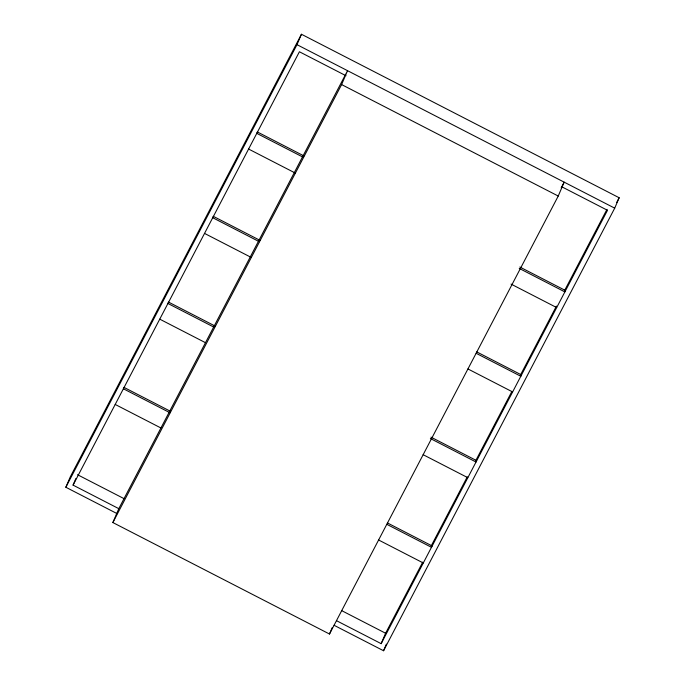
<?xml version="1.0" encoding="UTF-8"?>
<svg xmlns="http://www.w3.org/2000/svg" width="685" height="685" viewBox="0 0 685 685"><rect width="100%" height="100%" fill="white"/><g stroke="black" fill="none" stroke-linecap="round" stroke-linejoin="round"><path stroke-width="1.03" d="M117.212 513.69L65.846 487.258L70.29 476.837L301.443 34.25L619.154 197.742L614.71 208.163L383.557 650.75L334.092 625.294M118.71 508.612L73.064 485.126L75.898 478.49M65.846 487.258L296.999 44.671L301.443 34.25M112.871 522.552L118.796 508.655L347.543 70.683L341.618 84.58L112.871 522.552L329.494 634.027L558.241 196.047L564.166 182.15L561.195 187.844M329.494 634.027L332.259 627.537M336.463 620.661L381.151 643.66L385.595 633.24L422.739 562.12M383.557 650.75L386.383 644.114M73.064 485.126L299.405 51.76L345.993 75.735M431.165 545.996L467.316 476.777M475.733 460.654L511.892 391.426M520.309 375.303L556.46 306.084M564.389 290.911L606.978 209.353M381.151 643.66L607.492 210.295L561.846 186.808M616.68 202.477L619.154 197.742M296.999 44.671L614.71 208.163M341.618 84.58L558.241 196.047M303.969 155.949L257.38 131.974L256.789 133.361L303.378 157.336M519.821 267.022L565.459 290.508L564.868 291.896L519.23 268.409M248.595 149.039L295.192 173.014M511.044 284.087L556.682 307.574M259.906 240.315L213.318 216.34L212.718 217.727L259.315 241.702M476.709 351.876L521.396 374.875L520.805 376.27L476.118 353.272M204.532 233.405L251.13 257.38M467.932 368.941L512.62 391.94M215.124 326.069L168.527 302.094L167.936 303.481L214.525 327.456M430.968 437.141L476.614 460.628L476.024 462.015L430.377 438.528M159.751 319.159L205.389 342.646M423.142 454.694L467.829 477.693M170.574 411.36L123.985 387.385L123.394 388.772L169.983 412.747M387.376 522.92L432.064 545.919L431.473 547.306L386.785 524.308M115.2 404.45L160.847 427.937M378.599 539.986L423.287 562.984M77.508 474.705L124.105 498.68M341.858 610.729L385.595 633.24"/></g></svg>
